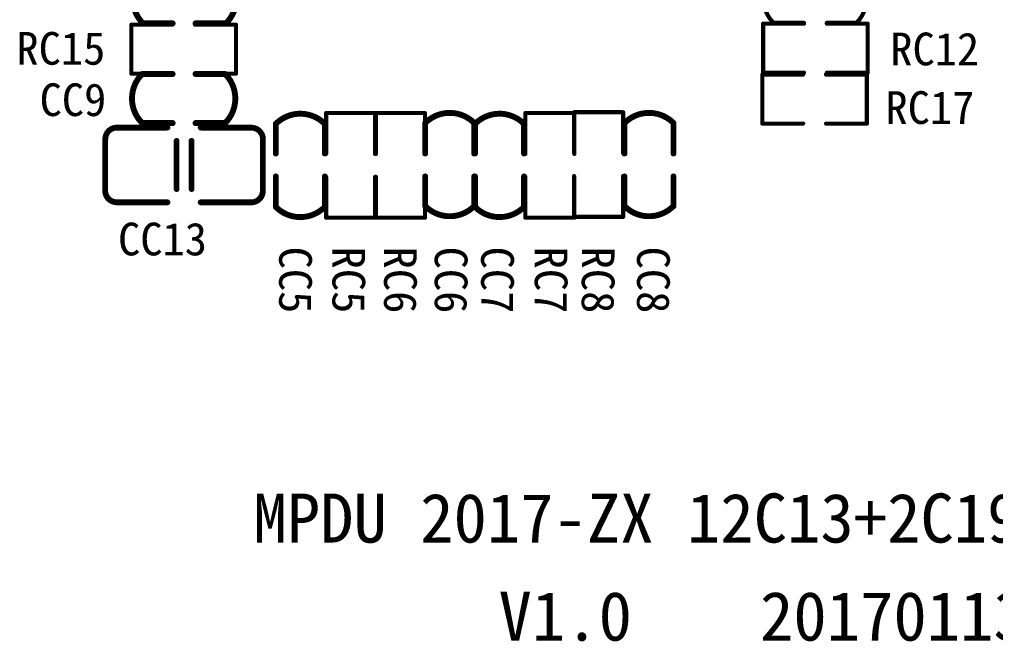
# Model space of a CAD drawing. Extents: x 695 to 1054, y 394 to 590.
# Drawn here: x 764.05 to 793.91, y 450.82 to 469.84 of the extents above; entities that cross this region are included whole.
import ezdxf

# ---------------------------------------------------------------- set-up
doc = ezdxf.new("R2010")
doc.units = 0
doc.header["$MEASUREMENT"] = 0
doc.layers.get('0').update_dxf_attribs({"linetype": 'CONTINUOUS'})
doc.layers.add('BOTTOMOVERLAY', color=7, linetype='CONTINUOUS')
doc.styles.get("Standard").update_dxf_attribs({"font": ''})
doc.styles.get('Standard').set_extended_font_data('SimSun')

# ---------------------------------------------------------------- blocks, each defined once
blk = doc.blocks.new('0603C_B_92')
at = {"layer": 'BOTTOMOVERLAY', "const_width": 0.18}
for points in [[(-0.75, 1.257, -0.414214), (0.75, 1.257)], [(0.75, -1.283, -0.414214), (-0.75, -1.283)]]:
    blk.add_lwpolyline(points, format="xyb", dxfattribs=at)
for points in [[(-0.75, 0.35), (-0.75, 1.257)], [(0.75, 0.35), (0.75, 1.257)], [(-0.75, -1.283), (-0.75, -0.35)], [(0.75, -1.283), (0.75, -0.35)]]:
    blk.add_lwpolyline(points, dxfattribs=at)
at = {"layer": 'BOTTOMOVERLAY', "const_width": 0.09}
for points in [[(-0.795, 1.257, 1), (-0.705, 1.257, 1)], [(-0.795, 1.257, 1), (-0.705, 1.257, 1)], [(0.705, 1.257, 1), (0.795, 1.257, 1)], [(0.705, 1.257, 1), (0.795, 1.257, 1)], [(-0.795, 0.35, 1), (-0.705, 0.35, 1)], [(0.705, 0.35, 1), (0.795, 0.35, 1)], [(-0.795, -0.35, 1), (-0.705, -0.35, 1)], [(0.705, -0.35, 1), (0.795, -0.35, 1)], [(-0.795, -1.283, 1), (-0.705, -1.283, 1)], [(-0.795, -1.283, 1), (-0.705, -1.283, 1)], [(0.705, -1.283, 1), (0.795, -1.283, 1)], [(0.705, -1.283, 1), (0.795, -1.283, 1)]]:
    blk.add_lwpolyline(points, format="xyb", close=True, dxfattribs=at)
blk = doc.blocks.new('0603C_B_93')
at = {"layer": 'BOTTOMOVERLAY', "const_width": 0.18}
for points in [[(-0.75, 1.257, -0.414214), (0.75, 1.257)], [(0.75, -1.283, -0.414214), (-0.75, -1.283)]]:
    blk.add_lwpolyline(points, format="xyb", dxfattribs=at)
for points in [[(-0.75, 0.35), (-0.75, 1.257)], [(0.75, 0.35), (0.75, 1.257)], [(-0.75, -1.283), (-0.75, -0.35)], [(0.75, -1.283), (0.75, -0.35)]]:
    blk.add_lwpolyline(points, dxfattribs=at)
at = {"layer": 'BOTTOMOVERLAY', "const_width": 0.09}
for points in [[(-0.795, 1.257, 1), (-0.705, 1.257, 1)], [(-0.795, 1.257, 1), (-0.705, 1.257, 1)], [(0.705, 1.257, 1), (0.795, 1.257, 1)], [(0.705, 1.257, 1), (0.795, 1.257, 1)], [(-0.795, 0.35, 1), (-0.705, 0.35, 1)], [(0.705, 0.35, 1), (0.795, 0.35, 1)], [(-0.795, -0.35, 1), (-0.705, -0.35, 1)], [(0.705, -0.35, 1), (0.795, -0.35, 1)], [(-0.795, -1.283, 1), (-0.705, -1.283, 1)], [(-0.795, -1.283, 1), (-0.705, -1.283, 1)], [(0.705, -1.283, 1), (0.795, -1.283, 1)], [(0.705, -1.283, 1), (0.795, -1.283, 1)]]:
    blk.add_lwpolyline(points, format="xyb", close=True, dxfattribs=at)
blk = doc.blocks.new('0603C_B_94')
at = {"layer": 'BOTTOMOVERLAY', "const_width": 0.18}
for points in [[(-0.75, 1.257, -0.414214), (0.75, 1.257)], [(0.75, -1.283, -0.414214), (-0.75, -1.283)]]:
    blk.add_lwpolyline(points, format="xyb", dxfattribs=at)
for points in [[(-0.75, 1.257), (-0.75, 0.35)], [(0.75, 1.257), (0.75, 0.35)], [(-0.75, -0.35), (-0.75, -1.283)], [(0.75, -0.35), (0.75, -1.283)]]:
    blk.add_lwpolyline(points, dxfattribs=at)
at = {"layer": 'BOTTOMOVERLAY', "const_width": 0.09}
for points in [[(-0.795, 1.257, 1), (-0.705, 1.257, 1)], [(-0.795, 1.257, 1), (-0.705, 1.257, 1)], [(0.705, 1.257, 1), (0.795, 1.257, 1)], [(0.705, 1.257, 1), (0.795, 1.257, 1)], [(-0.795, 0.35, 1), (-0.705, 0.35, 1)], [(0.705, 0.35, 1), (0.795, 0.35, 1)], [(-0.795, -0.35, 1), (-0.705, -0.35, 1)], [(0.705, -0.35, 1), (0.795, -0.35, 1)], [(-0.795, -1.283, 1), (-0.705, -1.283, 1)], [(-0.795, -1.283, 1), (-0.705, -1.283, 1)], [(0.705, -1.283, 1), (0.795, -1.283, 1)], [(0.705, -1.283, 1), (0.795, -1.283, 1)]]:
    blk.add_lwpolyline(points, format="xyb", close=True, dxfattribs=at)
blk = doc.blocks.new('0603C_B_95')
at = {"layer": 'BOTTOMOVERLAY', "const_width": 0.18}
for points in [[(-0.75, 1.257, -0.414214), (0.75, 1.257)], [(0.75, -1.283, -0.414214), (-0.75, -1.283)]]:
    blk.add_lwpolyline(points, format="xyb", dxfattribs=at)
for points in [[(-0.75, 0.35), (-0.75, 1.257)], [(0.75, 0.35), (0.75, 1.257)], [(-0.75, -1.283), (-0.75, -0.35)], [(0.75, -1.283), (0.75, -0.35)]]:
    blk.add_lwpolyline(points, dxfattribs=at)
at = {"layer": 'BOTTOMOVERLAY', "const_width": 0.09}
for points in [[(-0.795, 1.257, 1), (-0.705, 1.257, 1)], [(-0.795, 1.257, 1), (-0.705, 1.257, 1)], [(0.705, 1.257, 1), (0.795, 1.257, 1)], [(0.705, 1.257, 1), (0.795, 1.257, 1)], [(-0.795, 0.35, 1), (-0.705, 0.35, 1)], [(0.705, 0.35, 1), (0.795, 0.35, 1)], [(-0.795, -0.35, 1), (-0.705, -0.35, 1)], [(0.705, -0.35, 1), (0.795, -0.35, 1)], [(-0.795, -1.283, 1), (-0.705, -1.283, 1)], [(-0.795, -1.283, 1), (-0.705, -1.283, 1)], [(0.705, -1.283, 1), (0.795, -1.283, 1)], [(0.705, -1.283, 1), (0.795, -1.283, 1)]]:
    blk.add_lwpolyline(points, format="xyb", close=True, dxfattribs=at)
blk = doc.blocks.new('0603C_B_96')
at = {"layer": 'BOTTOMOVERLAY', "const_width": 0.18}
for points in [[(-0.75, 1.257, -0.414214), (0.75, 1.257)], [(0.75, -1.283, -0.414214), (-0.75, -1.283)]]:
    blk.add_lwpolyline(points, format="xyb", dxfattribs=at)
for points in [[(-0.75, 1.257), (-0.75, 0.35)], [(0.75, 1.257), (0.75, 0.35)], [(-0.75, -0.35), (-0.75, -1.283)], [(0.75, -0.35), (0.75, -1.283)]]:
    blk.add_lwpolyline(points, dxfattribs=at)
at = {"layer": 'BOTTOMOVERLAY', "const_width": 0.09}
for points in [[(-0.795, 1.257, 1), (-0.705, 1.257, 1)], [(-0.795, 1.257, 1), (-0.705, 1.257, 1)], [(0.705, 1.257, 1), (0.795, 1.257, 1)], [(0.705, 1.257, 1), (0.795, 1.257, 1)], [(-0.795, 0.35, 1), (-0.705, 0.35, 1)], [(0.705, 0.35, 1), (0.795, 0.35, 1)], [(-0.795, -0.35, 1), (-0.705, -0.35, 1)], [(0.705, -0.35, 1), (0.795, -0.35, 1)], [(-0.795, -1.283, 1), (-0.705, -1.283, 1)], [(-0.795, -1.283, 1), (-0.705, -1.283, 1)], [(0.705, -1.283, 1), (0.795, -1.283, 1)], [(0.705, -1.283, 1), (0.795, -1.283, 1)]]:
    blk.add_lwpolyline(points, format="xyb", close=True, dxfattribs=at)
blk = doc.blocks.new('0603C_B_97')
at = {"layer": 'BOTTOMOVERLAY', "const_width": 0.18}
for points in [[(-0.75, 1.257, -0.414214), (0.75, 1.257)], [(0.75, -1.283, -0.414214), (-0.75, -1.283)]]:
    blk.add_lwpolyline(points, format="xyb", dxfattribs=at)
for points in [[(-0.75, 1.257), (-0.75, 0.35)], [(0.75, 1.257), (0.75, 0.35)], [(-0.75, -0.35), (-0.75, -1.283)], [(0.75, -0.35), (0.75, -1.283)]]:
    blk.add_lwpolyline(points, dxfattribs=at)
at = {"layer": 'BOTTOMOVERLAY', "const_width": 0.09}
for points in [[(-0.795, 1.257, 1), (-0.705, 1.257, 1)], [(-0.795, 1.257, 1), (-0.705, 1.257, 1)], [(0.705, 1.257, 1), (0.795, 1.257, 1)], [(0.705, 1.257, 1), (0.795, 1.257, 1)], [(-0.795, 0.35, 1), (-0.705, 0.35, 1)], [(0.705, 0.35, 1), (0.795, 0.35, 1)], [(-0.795, -0.35, 1), (-0.705, -0.35, 1)], [(0.705, -0.35, 1), (0.795, -0.35, 1)], [(-0.795, -1.283, 1), (-0.705, -1.283, 1)], [(-0.795, -1.283, 1), (-0.705, -1.283, 1)], [(0.705, -1.283, 1), (0.795, -1.283, 1)], [(0.705, -1.283, 1), (0.795, -1.283, 1)]]:
    blk.add_lwpolyline(points, format="xyb", close=True, dxfattribs=at)
blk = doc.blocks.new('0603C_B_100')
at = {"layer": 'BOTTOMOVERLAY', "const_width": 0.127}
for points in [[(-1.27, -0.734, -0.414213), (-1.27, 0.766)], [(1.27, 0.766, -0.414213), (1.27, -0.734)]]:
    blk.add_lwpolyline(points, format="xyb", dxfattribs=at)
at = {"layer": 'BOTTOMOVERLAY', "const_width": 0.0635}
for points in [[(-1.302, 0.766, 1), (-1.238, 0.766, 1)], [(-1.302, 0.766, 1), (-1.238, 0.766, 1)], [(-0.394, 0.766, 1), (-0.331, 0.766, 1)], [(0.306, 0.766, 1), (0.369, 0.766, 1)], [(1.238, 0.766, 1), (1.302, 0.766, 1)], [(1.238, 0.766, 1), (1.302, 0.766, 1)], [(-1.302, -0.734, 1), (-1.238, -0.734, 1)], [(-1.302, -0.734, 1), (-1.238, -0.734, 1)], [(-0.394, -0.734, 1), (-0.331, -0.734, 1)], [(0.306, -0.734, 1), (0.369, -0.734, 1)], [(1.238, -0.734, 1), (1.302, -0.734, 1)], [(1.238, -0.734, 1), (1.302, -0.734, 1)]]:
    blk.add_lwpolyline(points, format="xyb", close=True, dxfattribs=at)
at = {"layer": 'BOTTOMOVERLAY', "const_width": 0.127}
for points in [[(-1.27, 0.766), (-0.363, 0.766)], [(0.337, 0.766), (1.27, 0.766)], [(-1.27, -0.734), (-0.363, -0.734)], [(0.337, -0.734), (1.27, -0.734)]]:
    blk.add_lwpolyline(points, dxfattribs=at)
blk = doc.blocks.new('0805C_B_101')
at = {"layer": 'BOTTOMOVERLAY', "const_width": 0.178}
for points in [[(-2.413, 0.787, -0.414214), (-2.06, 1.14)], [(2.057, 1.143, -0.414214), (2.41, 0.79)], [(-2.057, -1.143, -0.414214), (-2.41, -0.79)], [(2.413, -0.787, -0.414214), (2.06, -1.14)]]:
    blk.add_lwpolyline(points, format="xyb", dxfattribs=at)
for points in [[(-2.06, 1.143), (-0.508, 1.143)], [(0.508, 1.143), (2.057, 1.143)], [(-2.41, -0.79), (-2.41, 0.785)], [(-0.229, -0.737), (-0.229, 0.737)], [(0.229, -0.737), (0.229, 0.737)], [(2.413, -0.787), (2.413, 0.787)], [(-2.057, -1.143), (-0.508, -1.143)], [(0.508, -1.143), (2.06, -1.143)]]:
    blk.add_lwpolyline(points, dxfattribs=at)
at = {"layer": 'BOTTOMOVERLAY', "const_width": 0.0889}
for points in [[(-2.105, 1.143, 1), (-2.016, 1.143, 1)], [(-2.105, 1.14, 1), (-2.016, 1.14, 1)], [(-0.552, 1.143, 1), (-0.464, 1.143, 1)], [(0.464, 1.143, 1), (0.552, 1.143, 1)], [(2.013, 1.143, 1), (2.102, 1.143, 1)], [(2.013, 1.143, 1), (2.102, 1.143, 1)], [(-2.457, 0.787, 1), (-2.369, 0.787, 1)], [(-2.455, 0.785, 1), (-2.366, 0.785, 1)], [(-0.273, 0.737, 1), (-0.184, 0.737, 1)], [(0.184, 0.737, 1), (0.273, 0.737, 1)], [(2.366, 0.79, 1), (2.455, 0.79, 1)], [(2.369, 0.787, 1), (2.457, 0.787, 1)], [(-2.455, -0.79, 1), (-2.366, -0.79, 1)], [(-2.455, -0.79, 1), (-2.366, -0.79, 1)], [(-0.273, -0.737, 1), (-0.184, -0.737, 1)], [(0.184, -0.737, 1), (0.273, -0.737, 1)], [(2.369, -0.787, 1), (2.457, -0.787, 1)], [(2.369, -0.787, 1), (2.457, -0.787, 1)], [(-2.102, -1.143, 1), (-2.013, -1.143, 1)], [(-2.102, -1.143, 1), (-2.013, -1.143, 1)], [(-0.552, -1.143, 1), (-0.464, -1.143, 1)], [(0.464, -1.143, 1), (0.552, -1.143, 1)], [(2.016, -1.14, 1), (2.105, -1.14, 1)], [(2.016, -1.143, 1), (2.105, -1.143, 1)]]:
    blk.add_lwpolyline(points, format="xyb", close=True, dxfattribs=at)
blk = doc.blocks.new('0603_B_165')
at = {"layer": 'BOTTOMOVERLAY', "const_width": 0.127}
for points in [[(-0.363, 0.766), (-1.613, 0.766)], [(-1.613, 0.766), (-1.613, -0.734)], [(1.587, 0.766), (0.337, 0.766)], [(1.587, 0.766), (1.587, -0.734)], [(-0.363, -0.734), (-1.613, -0.734)], [(1.587, -0.734), (0.337, -0.734)]]:
    blk.add_lwpolyline(points, dxfattribs=at)
at = {"layer": 'BOTTOMOVERLAY', "const_width": 0.0635}
for points in [[(-1.644, 0.766, 1), (-1.581, 0.766, 1)], [(-1.644, 0.766, 1), (-1.581, 0.766, 1)], [(-0.394, 0.766, 1), (-0.331, 0.766, 1)], [(0.306, 0.766, 1), (0.369, 0.766, 1)], [(1.556, 0.766, 1), (1.619, 0.766, 1)], [(1.556, 0.766, 1), (1.619, 0.766, 1)], [(-1.644, -0.734, 1), (-1.581, -0.734, 1)], [(-1.644, -0.734, 1), (-1.581, -0.734, 1)], [(-0.394, -0.734, 1), (-0.331, -0.734, 1)], [(0.306, -0.734, 1), (0.369, -0.734, 1)], [(1.556, -0.734, 1), (1.619, -0.734, 1)], [(1.556, -0.734, 1), (1.619, -0.734, 1)]]:
    blk.add_lwpolyline(points, format="xyb", close=True, dxfattribs=at)
blk = doc.blocks.new('0603_B_166')
at = {"layer": 'BOTTOMOVERLAY', "const_width": 0.127}
for points in [[(-0.363, 0.766), (-1.613, 0.766)], [(-1.613, 0.766), (-1.613, -0.734)], [(1.587, 0.766), (0.337, 0.766)], [(1.587, 0.766), (1.587, -0.734)], [(-0.363, -0.734), (-1.613, -0.734)], [(1.587, -0.734), (0.337, -0.734)]]:
    blk.add_lwpolyline(points, dxfattribs=at)
at = {"layer": 'BOTTOMOVERLAY', "const_width": 0.0635}
for points in [[(-1.644, 0.766, 1), (-1.581, 0.766, 1)], [(-1.644, 0.766, 1), (-1.581, 0.766, 1)], [(-0.394, 0.766, 1), (-0.331, 0.766, 1)], [(0.306, 0.766, 1), (0.369, 0.766, 1)], [(1.556, 0.766, 1), (1.619, 0.766, 1)], [(1.556, 0.766, 1), (1.619, 0.766, 1)], [(-1.644, -0.734, 1), (-1.581, -0.734, 1)], [(-1.644, -0.734, 1), (-1.581, -0.734, 1)], [(-0.394, -0.734, 1), (-0.331, -0.734, 1)], [(0.306, -0.734, 1), (0.369, -0.734, 1)], [(1.556, -0.734, 1), (1.619, -0.734, 1)], [(1.556, -0.734, 1), (1.619, -0.734, 1)]]:
    blk.add_lwpolyline(points, format="xyb", close=True, dxfattribs=at)
blk = doc.blocks.new('0603_B_167')
at = {"layer": 'BOTTOMOVERLAY', "const_width": 0.127}
for points in [[(-0.363, 0.766), (-1.613, 0.766)], [(-1.613, 0.766), (-1.613, -0.734)], [(1.587, 0.766), (0.337, 0.766)], [(1.587, 0.766), (1.587, -0.734)], [(-0.363, -0.734), (-1.613, -0.734)], [(1.587, -0.734), (0.337, -0.734)]]:
    blk.add_lwpolyline(points, dxfattribs=at)
at = {"layer": 'BOTTOMOVERLAY', "const_width": 0.0635}
for points in [[(-1.644, 0.766, 1), (-1.581, 0.766, 1)], [(-1.644, 0.766, 1), (-1.581, 0.766, 1)], [(-0.394, 0.766, 1), (-0.331, 0.766, 1)], [(0.306, 0.766, 1), (0.369, 0.766, 1)], [(1.556, 0.766, 1), (1.619, 0.766, 1)], [(1.556, 0.766, 1), (1.619, 0.766, 1)], [(-1.644, -0.734, 1), (-1.581, -0.734, 1)], [(-1.644, -0.734, 1), (-1.581, -0.734, 1)], [(-0.394, -0.734, 1), (-0.331, -0.734, 1)], [(0.306, -0.734, 1), (0.369, -0.734, 1)], [(1.556, -0.734, 1), (1.619, -0.734, 1)], [(1.556, -0.734, 1), (1.619, -0.734, 1)]]:
    blk.add_lwpolyline(points, format="xyb", close=True, dxfattribs=at)
blk = doc.blocks.new('0603_B_168')
at = {"layer": 'BOTTOMOVERLAY', "const_width": 0.127}
for points in [[(-0.363, 0.766), (-1.613, 0.766)], [(-1.613, 0.766), (-1.613, -0.734)], [(1.587, 0.766), (0.337, 0.766)], [(1.587, 0.766), (1.587, -0.734)], [(-0.363, -0.734), (-1.613, -0.734)], [(1.587, -0.734), (0.337, -0.734)]]:
    blk.add_lwpolyline(points, dxfattribs=at)
at = {"layer": 'BOTTOMOVERLAY', "const_width": 0.0635}
for points in [[(-1.644, 0.766, 1), (-1.581, 0.766, 1)], [(-1.644, 0.766, 1), (-1.581, 0.766, 1)], [(-0.394, 0.766, 1), (-0.331, 0.766, 1)], [(0.306, 0.766, 1), (0.369, 0.766, 1)], [(1.556, 0.766, 1), (1.619, 0.766, 1)], [(1.556, 0.766, 1), (1.619, 0.766, 1)], [(-1.644, -0.734, 1), (-1.581, -0.734, 1)], [(-1.644, -0.734, 1), (-1.581, -0.734, 1)], [(-0.394, -0.734, 1), (-0.331, -0.734, 1)], [(0.306, -0.734, 1), (0.369, -0.734, 1)], [(1.556, -0.734, 1), (1.619, -0.734, 1)], [(1.556, -0.734, 1), (1.619, -0.734, 1)]]:
    blk.add_lwpolyline(points, format="xyb", close=True, dxfattribs=at)
blk = doc.blocks.new('0603_B_171')
at = {"layer": 'BOTTOMOVERLAY', "const_width": 0.127}
for points in [[(-0.363, 0.766), (-1.613, 0.766)], [(-1.613, 0.766), (-1.613, -0.734)], [(1.587, 0.766), (0.337, 0.766)], [(1.587, 0.766), (1.587, -0.734)], [(-0.363, -0.734), (-1.613, -0.734)], [(1.587, -0.734), (0.337, -0.734)]]:
    blk.add_lwpolyline(points, dxfattribs=at)
at = {"layer": 'BOTTOMOVERLAY', "const_width": 0.0635}
for points in [[(-1.644, 0.766, 1), (-1.581, 0.766, 1)], [(-1.644, 0.766, 1), (-1.581, 0.766, 1)], [(-0.394, 0.766, 1), (-0.331, 0.766, 1)], [(0.306, 0.766, 1), (0.369, 0.766, 1)], [(1.556, 0.766, 1), (1.619, 0.766, 1)], [(1.556, 0.766, 1), (1.619, 0.766, 1)], [(-1.644, -0.734, 1), (-1.581, -0.734, 1)], [(-1.644, -0.734, 1), (-1.581, -0.734, 1)], [(-0.394, -0.734, 1), (-0.331, -0.734, 1)], [(0.306, -0.734, 1), (0.369, -0.734, 1)], [(1.556, -0.734, 1), (1.619, -0.734, 1)], [(1.556, -0.734, 1), (1.619, -0.734, 1)]]:
    blk.add_lwpolyline(points, format="xyb", close=True, dxfattribs=at)
blk = doc.blocks.new('0603_B_173')
at = {"layer": 'BOTTOMOVERLAY', "const_width": 0.127}
for points in [[(-0.363, 0.766), (-1.613, 0.766)], [(-1.613, 0.766), (-1.613, -0.734)], [(1.587, 0.766), (0.337, 0.766)], [(1.587, 0.766), (1.587, -0.734)], [(-0.363, -0.734), (-1.613, -0.734)], [(1.587, -0.734), (0.337, -0.734)]]:
    blk.add_lwpolyline(points, dxfattribs=at)
at = {"layer": 'BOTTOMOVERLAY', "const_width": 0.0635}
for points in [[(-1.645, 0.766, 1), (-1.581, 0.766, 1)], [(-1.645, 0.766, 1), (-1.581, 0.766, 1)], [(-0.394, 0.766, 1), (-0.331, 0.766, 1)], [(0.306, 0.766, 1), (0.369, 0.766, 1)], [(1.556, 0.766, 1), (1.619, 0.766, 1)], [(1.556, 0.766, 1), (1.619, 0.766, 1)], [(-1.645, -0.734, 1), (-1.581, -0.734, 1)], [(-1.645, -0.734, 1), (-1.581, -0.734, 1)], [(-0.394, -0.734, 1), (-0.331, -0.734, 1)], [(0.306, -0.734, 1), (0.369, -0.734, 1)], [(1.556, -0.734, 1), (1.619, -0.734, 1)], [(1.556, -0.734, 1), (1.619, -0.734, 1)]]:
    blk.add_lwpolyline(points, format="xyb", close=True, dxfattribs=at)
blk = doc.blocks.new('0603_B_175')
at = {"layer": 'BOTTOMOVERLAY', "const_width": 0.127}
for points in [[(-0.363, 0.766), (-1.613, 0.766)], [(-1.613, 0.766), (-1.613, -0.734)], [(1.587, 0.766), (0.337, 0.766)], [(1.587, 0.766), (1.587, -0.734)], [(-0.363, -0.734), (-1.613, -0.734)], [(1.587, -0.734), (0.337, -0.734)]]:
    blk.add_lwpolyline(points, dxfattribs=at)
at = {"layer": 'BOTTOMOVERLAY', "const_width": 0.0635}
for points in [[(-1.644, 0.766, 1), (-1.581, 0.766, 1)], [(-1.644, 0.766, 1), (-1.581, 0.766, 1)], [(-0.394, 0.766, 1), (-0.331, 0.766, 1)], [(0.306, 0.766, 1), (0.369, 0.766, 1)], [(1.556, 0.766, 1), (1.619, 0.766, 1)], [(1.556, 0.766, 1), (1.619, 0.766, 1)], [(-1.644, -0.734, 1), (-1.581, -0.734, 1)], [(-1.644, -0.734, 1), (-1.581, -0.734, 1)], [(-0.394, -0.734, 1), (-0.331, -0.734, 1)], [(0.306, -0.734, 1), (0.369, -0.734, 1)], [(1.556, -0.734, 1), (1.619, -0.734, 1)], [(1.556, -0.734, 1), (1.619, -0.734, 1)]]:
    blk.add_lwpolyline(points, format="xyb", close=True, dxfattribs=at)

msp = doc.modelspace()

# ---------------------------------------------------------------- block references
at = {"xscale": -1}
for name, p, rotation in [('0603C_B_92', (769.0851, 470.4735), 90), ('0603C_B_100', (788.3891, 470.4735), 3.277378368693462e-12), ('0603_B_173', (769.0851, 468.9495), 180), ('0603C_B_97', (769.0851, 467.4255), 270), ('0603_B_175', (788.3891, 467.4255), 180), ('0603_B_165', (774.1651, 465.3935), 270), ('0603_B_166', (775.6891, 465.3935), 270), ('0603C_B_94', (777.2131, 465.3935), 180), ('0603_B_167', (780.2611, 465.3935), 270), ('0603_B_168', (781.7851, 465.3935), 90), ('0603C_B_96', (783.3091, 465.3935), 180)]:
    msp.add_blockref(name, p, dxfattribs=dict(at, rotation=rotation))
for name, p in [('0603_B_171', (788.3891, 468.9495)), ('0603C_B_93', (772.6411, 465.3935)), ('0603C_B_95', (778.7371, 465.3935)), ('0805C_B_101', (769.0851, 465.3935))]:
    msp.add_blockref(name, p, dxfattribs=at)

# ---------------------------------------------------------------- texts
at = {"layer": 'BOTTOMOVERLAY'}
for s, height, p in [('RC15', 1.000001, (763.9551, 468.4595)), ('RC12', 1.000001, (790.6915, 468.4415)), ('CC9', 1.000001, (764.6651, 466.8895)), ('RC17', 1.000001, (790.5451, 466.6495)), ('CC13', 1.000001, (767.0651, 462.6295)), ('MPDU 2017-ZX 12C13+2C19_2', 1.4999995, (771.20692, 453.8475)), ('V1.0', 1.5, (778.70692, 450.8475)), ('20170113', 1.5, (786.70692, 450.8475))]:
    msp.add_text(s, height=height, dxfattribs=at).set_placement(p)
for s, p in [('CC5', (771.9951, 462.8975)), ('RC5', (773.6251, 462.8975)), ('RC6', (775.2051, 462.8975)), ('CC6', (776.7551, 462.8975)), ('CC7', (778.1751, 462.8975)), ('RC7', (779.8151, 462.8975)), ('RC8', (781.2551, 462.8975)), ('CC8', (782.9451, 462.8975))]:
    msp.add_text(s, height=1.000001, rotation=270, dxfattribs=at).set_placement(p)

doc.saveas('drawing.dxf')
